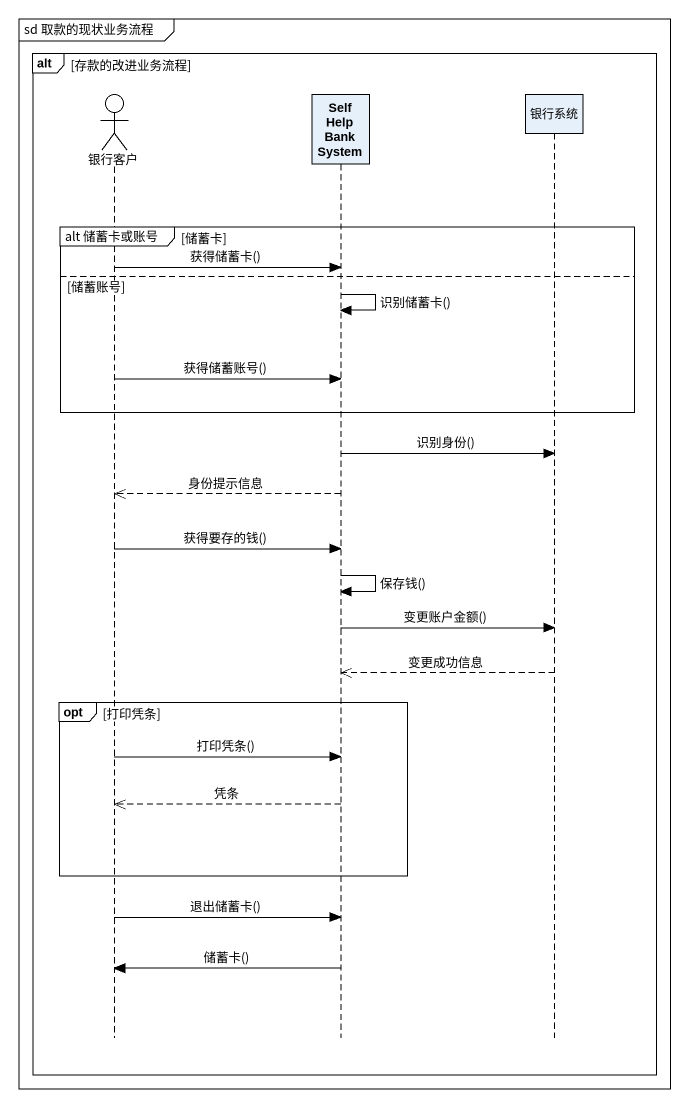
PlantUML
@startuml
mainframe sd 取款的现状业务流程
hide footbox
actor 银行客户
participant SelfHelpBankSystem
participant 银行系统

alt 存款的改进业务流程
  group alt 储蓄卡或账号 [储蓄卡]
    银行客户 -> SelfHelpBankSystem : 获得储蓄卡()
  else 储蓄账号
    SelfHelpBankSystem -> SelfHelpBankSystem : 识别储蓄卡()
    银行客户 -> SelfHelpBankSystem : 获得储蓄账号()
  end
  SelfHelpBankSystem -> 银行系统 : 识别身份()
  SelfHelpBankSystem -->> 银行客户 : 身份提示信息
  银行客户 -> SelfHelpBankSystem : 获得要存的钱()
  SelfHelpBankSystem -> SelfHelpBankSystem : 保存钱()
  SelfHelpBankSystem -> 银行系统 : 变更账户金额()
  银行系统 -->> SelfHelpBankSystem : 变更成功信息
  opt 打印凭条
    银行客户 -> SelfHelpBankSystem : 打印凭条()
    SelfHelpBankSystem -->> 银行客户 : 凭条
  end
  银行客户 -> SelfHelpBankSystem : 退出储蓄卡()
  SelfHelpBankSystem -> 银行客户 : 储蓄卡()
end
@enduml
